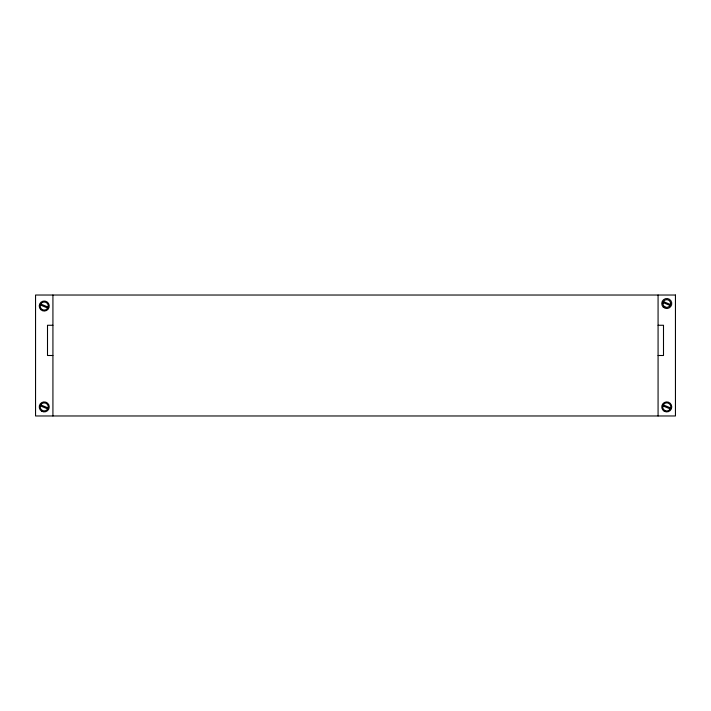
<?xml version="1.0" encoding="UTF-8"?>
<svg xmlns="http://www.w3.org/2000/svg" width="711" height="711" viewBox="0 0 711 711"><rect width="100%" height="100%" fill="white"/><g stroke="black" fill="none" stroke-linecap="round" stroke-linejoin="round"><path stroke-width="1.07" d="M662.919 303.517L663.425 301.588L670.473 304.512L669.478 306.237M52.925 325.265L47.504 325.265L47.504 355.5L52.925 355.5M658.075 325.265L663.496 325.265L663.496 355.5L658.075 355.5M670.233 408.914L662.83 405.857L663.239 404.879L670.633 407.945M663.025 302.566L670.064 305.481M658.075 295.029L658.075 415.971M52.925 295.029L52.925 415.971M40.74 304.024L40.34 304.992L47.735 308.059L48.144 307.09L40.74 304.024M40.749 404.897L40.349 405.874L47.726 408.923L48.126 407.954L40.749 404.897M675.45 295.029L35.55 295.029L35.55 415.971L675.45 415.971L675.45 295.029M40.696 309.578A5.004 5.004 0 0 0 49.077 307.339A5.004 5.004 0 0 0 42.944 301.206A5.004 5.004 0 0 0 40.696 309.578M41.736 411.242A5.004 5.004 0 0 0 49.246 406.914A5.004 5.004 0 0 0 41.736 402.577A5.004 5.004 0 0 0 41.736 411.242M663.221 307.054A5.004 5.004 0 0 0 671.593 304.806A5.004 5.004 0 0 0 665.469 298.682A5.004 5.004 0 0 0 663.221 307.054M664.261 411.242A5.004 5.004 0 0 0 671.762 406.914A5.004 5.004 0 0 0 664.261 402.577A5.004 5.004 0 0 0 664.261 411.242M42.216 309.534A4.035 4.035 0 0 0 48.277 306.041A4.035 4.035 0 0 0 42.216 302.539A4.035 4.035 0 0 0 42.216 309.534M42.225 410.398A4.026 4.026 0 0 0 48.268 406.914A4.026 4.026 0 0 0 42.225 403.421A4.026 4.026 0 0 0 42.225 410.398M664.838 306.85A3.848 3.848 0 0 0 670.606 303.517A3.848 3.848 0 0 0 664.838 300.184A3.848 3.848 0 0 0 664.838 306.85M664.723 410.443A4.07 4.07 0 0 0 670.828 406.914A4.07 4.07 0 0 0 664.723 403.386A4.07 4.07 0 0 0 664.723 410.443"/></g></svg>
